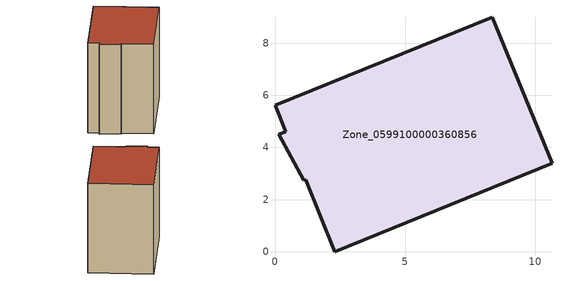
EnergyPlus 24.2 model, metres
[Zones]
Zone_0599100000360856
 floor ground (C_G): 1.18,2.76 1.11,2.74 0.14,4.5 0.41,4.61 0,5.61 8.35,8.99 10.64,3.4 2.3,0 z0
 wall outside (C_F): 8.35,8.99 0,5.61 0.41,4.61 0.14,4.5 1.11,2.74 1.18,2.76 2.3,0 10.64,3.4 8.35,8.99 z0:8.88
 roof outside (C_R): 1.11,2.74 1.18,2.76 2.3,0 10.64,3.4 8.35,8.99 0,5.61 0.41,4.61 0.14,4.5 z8.88
[BUILDING]
Pand.0599100000360856: North Axis=0; Terrain=City; Loads Convergence Tolerance Value=0.04; Temperature Convergence Tolerance Value=0.4; Solar Distribution=FullExterior; Maximum Number of Warmup Days=25; Minimum Number of Warmup Days=1
[Site:Location]
Rotterdam.The.Hague.AP_ZH_NLD Design_Conditions: Latitude=51.96; Longitude=4.45; Time Zone=1; Elevation=-4.5
[SITE:GROUNDTEMPERATURE:BUILDINGSURFACE]
18, 18, 18, 18, 18, 18, 18, 18, 18, 18, 18, 18
[MATERIAL] Thermal Absorptance=0.9; Solar Absorptance=0.7; Visible Absorptance=0.7
Name | Roughness | Thickness | Conductivity | Density | Specific Heat
G.TI.1992-2005 | MediumSmooth | 0.15 | 0.06 | 540 | 1210
F.TI.1992-2005 | Rough | 0.3 | 0.12 | 1920 | 840
R.TI.1992-2005 | MediumRough | 0.2 | 0.08 | 1500 | 1000
[CONSTRUCTION]
C_G: G.TI.1992-2005
C_F: F.TI.1992-2005
C_R: R.TI.1992-2005
[ZONE]
Zone_0599100000360856: Type=1; Multiplier=1; Ceiling Height=Autocalculate; Volume=Autocalculate; Floor Area=autocalculate; Part of Total Floor Area=Yes
[ZONEINFILTRATION:DESIGNFLOWRATE]
Infil_Zone_0599100000360856: Zone or ZoneList or Space or SpaceList=Zone_0599100000360856; Schedule=AlwaysOn; Design Flow Rate Calculation Method=Flow/Area; Flow Rate per Floor Area=0.0015; Constant Term Coefficient=1; Temperature Term Coefficient=0; Velocity Term Coefficient=0; Velocity Squared Term Coefficient=0
[HVACTEMPLATE:ZONE:IDEALLOADSAIRSYSTEM]
Zone_0599100000360856: Maximum Heating Supply Air Temperature=50; Minimum Cooling Supply Air Temperature=13; Maximum Heating Supply Air Humidity Ratio=0.0156; Minimum Cooling Supply Air Humidity Ratio=0.0077; Heating Limit=NoLimit; Cooling Limit=NoLimit; Dehumidification Control Type=ConstantSensibleHeatRatio; Cooling Sensible Heat Ratio=0.7; Dehumidification Setpoint=60; Humidification Control Type=None; Humidification Setpoint=30; Outdoor Air Method=None; Outdoor Air Flow Rate per Person=0.00944; Outdoor Air Flow Rate per Zone Floor Area=0; Outdoor Air Flow Rate per Zone=0; Demand Controlled Ventilation Type=None; Outdoor Air Economizer Type=NoEconomizer; Heat Recovery Type=None; Sensible Heat Recovery Effectiveness=0.7; Latent Heat Recovery Effectiveness=0.65
[ZONECONTROL:THERMOSTAT]
ThermostatControl_Zone_0599100000360856: Zone or ZoneList=Zone_0599100000360856; Control Type Schedule=DualSetpointControlType; Control 1=Thermostat_Zone_0599100000360856; Temperature Difference Between Cutout And Setpoint=0
[THERMOSTATSETPOINT:DUALSETPOINT]
Thermostat_Zone_0599100000360856: Heating Setpoint Temperature Schedule=HeatingSetpoint_Zone_0599100000360856; Cooling Setpoint Temperature Schedule=CoolingSetpoint_Zone_0599100000360856
[SCHEDULE:COMPACT]
HeatingSetpoint_Zone_0599100000360856: Through: 12/31, For: AllDays, Until: 24:00, 21
CoolingSetpoint_Zone_0599100000360856: Through: 12/31, For: AllDays, Until: 24:00, 24
DualSetpointControlType: Through: 12/31, For: AllDays, Until: 24:00, 4
AlwaysOn: Through: 12/31, For: AllDays, Until: 24:00, 1
